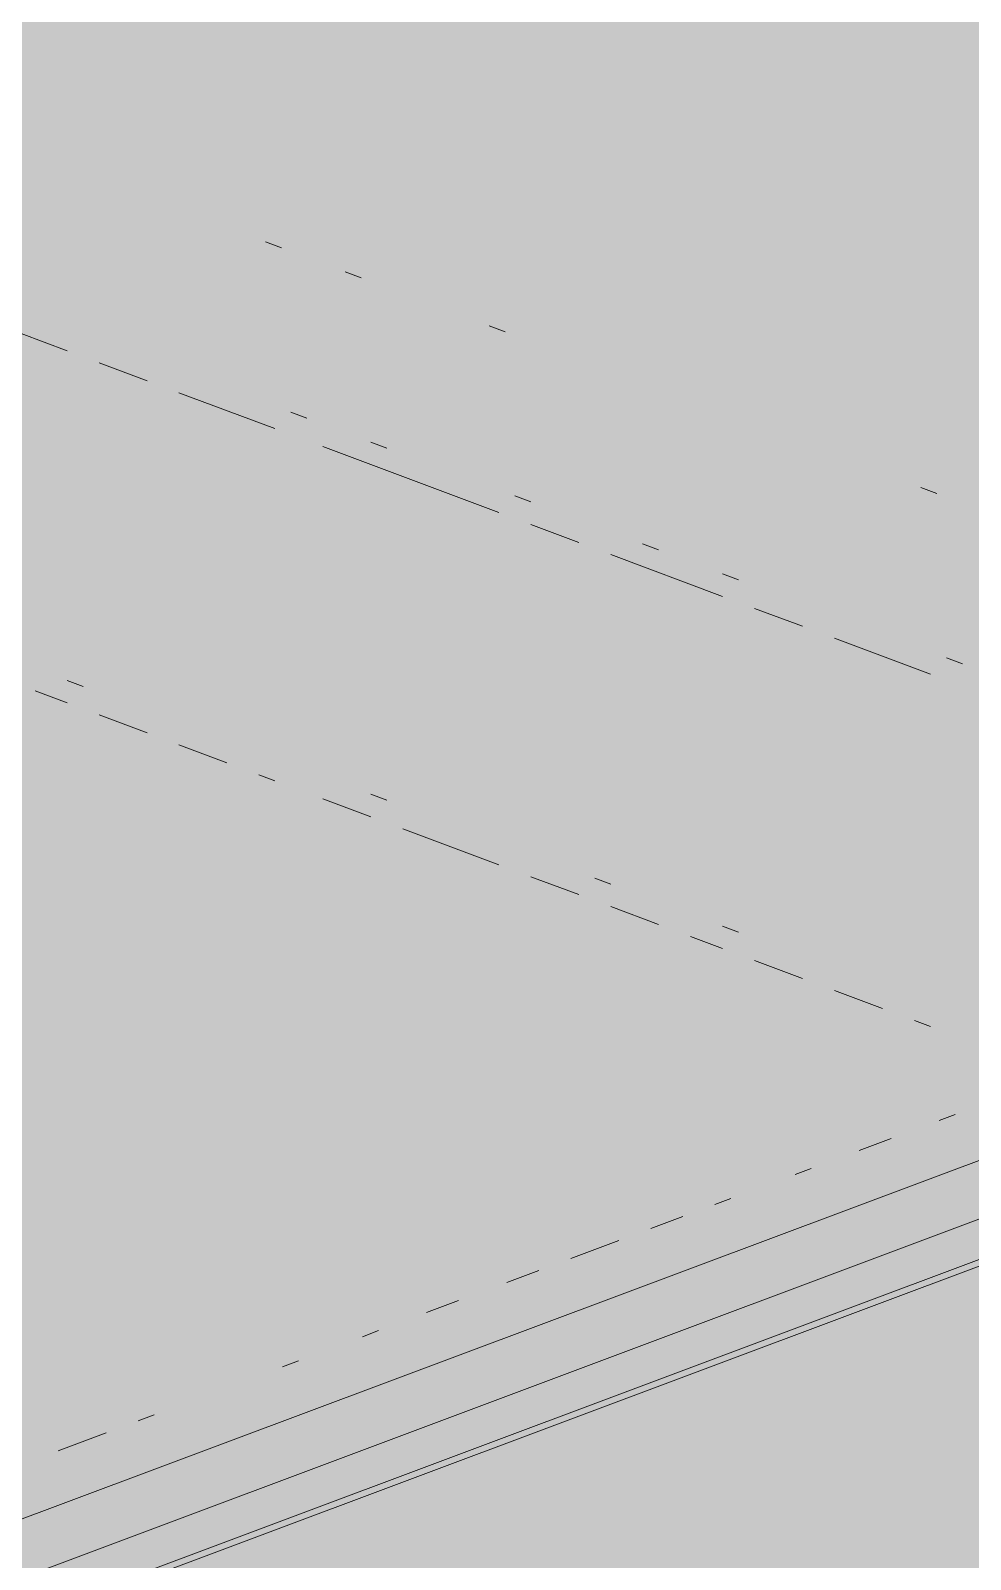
# Paper-space layout '03 3D Building and Roof' of a CAD drawing. Header units: millimetres. Extents: x 5 to 415, y 5 to 292.
# Drawn here: x 88.02 to 91.67, y 63.97 to 69.91 of the extents above; entities that cross this region are included whole.
import ezdxf

# ---------------------------------------------------------------- set-up
doc = ezdxf.new("R2010")
doc.units = ezdxf.units.MM
doc.layers.add('EXISTING', color=7, linetype='Continuous')
doc.layers.add('IMAGES', color=7, linetype='Continuous')

# ---------------------------------------------------------------- blocks, each defined once
blk = doc.blocks.new('SHEET_03')
at = {"layer": 'EXISTING', "color": 250, "lineweight": 9}
for p, q in [((85.5697, 63.2232), (109.993, 72.3723)), ((109.48, 71.9517), (85.6174, 63.0126)), ((85.4447, 62.7656), (109.1203, 71.6347)), ((85.5697, 62.8379), (109.1207, 71.6602)), ((88.992, 69.069), (88.9298, 69.0923)), ((89.3029, 68.9526), (89.2407, 68.9759)), ((88.1587, 68.6695), (87.7235, 68.8325)), ((89.8625, 68.7429), (89.8003, 68.7662)), ((88.4696, 68.553), (88.2831, 68.6229)), ((88.967, 68.3667), (88.594, 68.5064)), ((89.0292, 68.4308), (89.0914, 68.4075)), ((89.3401, 68.3143), (89.4023, 68.291)), ((89.8375, 68.0406), (89.1536, 68.2968)), ((91.5413, 68.114), (91.4791, 68.1373)), ((89.8997, 68.1047), (89.9619, 68.0814)), ((90.1484, 67.9241), (89.9619, 67.994)), ((90.3971, 67.9184), (90.4593, 67.8951)), ((90.708, 67.7145), (90.2728, 67.8775)), ((90.708, 67.8019), (90.7702, 67.7786)), ((91.0189, 67.598), (90.8324, 67.6679)), ((91.5163, 67.4117), (91.1433, 67.5515)), ((91.5785, 67.4758), (91.6407, 67.4525)), ((88.1587, 67.3875), (88.2209, 67.3642)), ((88.1587, 67.3001), (88.0344, 67.3467)), ((88.4696, 67.1837), (88.2831, 67.2535)), ((88.7805, 67.0672), (88.594, 67.1371)), ((88.967, 66.9973), (88.9049, 67.0206)), ((89.3401, 66.945), (89.4023, 66.9217)), ((89.3401, 66.8576), (89.1536, 66.9274)), ((89.8375, 66.6712), (89.4645, 66.811)), ((90.1484, 66.5548), (89.9619, 66.6246)), ((90.2106, 66.6189), (90.2728, 66.5956)), ((90.4593, 66.4383), (90.2728, 66.5082)), ((90.708, 66.4325), (90.7702, 66.4093)), ((90.708, 66.3451), (90.5837, 66.3917)), ((91.0189, 66.2287), (90.8324, 66.2986)), ((91.3298, 66.1122), (91.1433, 66.1821)), ((91.5163, 66.0423), (91.4541, 66.0656)), ((91.5505, 65.6764), (91.6128, 65.6997)), ((91.239, 65.5597), (91.3636, 65.6063)), ((90.9898, 65.4663), (91.0521, 65.4896)), ((90.6783, 65.3496), (90.7406, 65.3729)), ((90.4291, 65.2562), (90.5537, 65.3029)), ((90.1175, 65.1395), (90.3045, 65.2096)), ((89.8683, 65.0462), (89.9929, 65.0929)), ((89.5568, 64.9295), (89.6814, 64.9762)), ((89.3076, 64.8361), (89.3699, 64.8595)), ((88.9961, 64.7194), (89.0584, 64.7428)), ((88.4353, 64.5094), (88.4976, 64.5327)), ((88.1238, 64.3927), (88.3107, 64.4627))]:
    blk.add_line(p, q, dxfattribs=at)
at = {"layer": 'IMAGES', "color": 7}
for points in [[(87.441, 69.8286), (102.0069, 69.8286), (87.441, 70), (102.0069, 70)], [(87.7837, 69.6571), (88.1265, 69.6571), (87.7837, 69.8286), (88.1265, 69.8286)], [(88.1265, 69.6571), (101.3214, 69.6571), (88.1265, 69.8286), (101.3214, 69.8286)], [(87.9551, 69.3143), (88.1265, 69.3143), (87.9551, 69.6571), (88.1265, 69.6571)], [(88.1265, 69.4857), (88.2978, 69.4857), (88.1265, 69.6571), (88.2978, 69.6571)], [(88.2978, 69.4857), (88.4692, 69.4857), (88.2978, 69.6571), (88.4692, 69.6571)], [(88.4692, 69.4857), (88.6405, 69.4857), (88.4692, 69.6571), (88.6405, 69.6571)], [(88.6405, 69.4857), (101.1501, 69.4857), (88.6405, 69.6571), (101.1501, 69.6571)], [(88.1265, 69.3143), (88.2978, 69.3143), (88.1265, 69.4857), (88.2978, 69.4857)], [(88.2978, 69.3143), (88.4692, 69.3143), (88.2978, 69.4857), (88.4692, 69.4857)], [(88.4692, 69.1429), (88.6405, 69.1429), (88.4692, 69.4857), (88.6405, 69.4857)], [(88.6405, 69.3143), (100.4646, 69.3143), (88.6405, 69.4857), (100.4646, 69.4857)], [(87.7837, 69.1429), (88.1265, 69.1429), (87.7837, 69.3143), (88.1265, 69.3143)], [(88.1265, 69.1429), (88.2978, 69.1429), (88.1265, 69.3143), (88.2978, 69.3143)], [(88.2978, 69.1429), (88.4692, 69.1429), (88.2978, 69.3143), (88.4692, 69.3143)], [(88.6405, 69.1429), (88.8119, 69.1429), (88.6405, 69.3143), (88.8119, 69.3143)], [(88.8119, 69.1429), (89.1546, 69.1429), (88.8119, 69.3143), (89.1546, 69.3143)], [(89.1546, 68.9714), (89.326, 68.9714), (89.1546, 69.3143), (89.326, 69.3143)], [(89.326, 69.1429), (89.4974, 69.1429), (89.326, 69.3143), (89.4974, 69.3143)], [(89.4974, 69.1429), (99.9505, 69.1429), (89.4974, 69.3143), (99.9505, 69.3143)], [(87.9551, 68.9714), (88.1265, 68.9714), (87.9551, 69.1429), (88.1265, 69.1429)], [(88.1265, 68.8), (88.4692, 68.8), (88.1265, 69.1429), (88.4692, 69.1429)], [(88.4692, 68.8), (88.6405, 68.8), (88.4692, 69.1429), (88.6405, 69.1429)], [(88.6405, 68.9714), (88.8119, 68.9714), (88.6405, 69.1429), (88.8119, 69.1429)], [(88.8119, 68.9714), (88.9833, 68.9714), (88.8119, 69.1429), (88.9833, 69.1429)], [(88.9833, 68.9714), (89.1546, 68.9714), (88.9833, 69.1429), (89.1546, 69.1429)], [(89.326, 68.8), (89.4974, 68.8), (89.326, 69.1429), (89.4974, 69.1429)], [(89.4974, 68.9714), (99.6078, 68.9714), (89.4974, 69.1429), (99.6078, 69.1429)], [(87.9551, 68.8), (88.1265, 68.8), (87.9551, 68.9714), (88.1265, 68.9714)], [(88.6405, 68.8), (88.9833, 68.8), (88.6405, 68.9714), (88.9833, 68.9714)], [(88.9833, 68.8), (89.1546, 68.8), (88.9833, 68.9714), (89.1546, 68.9714)], [(89.1546, 68.8), (89.326, 68.8), (89.1546, 68.9714), (89.326, 68.9714)], [(89.4974, 68.8), (89.6687, 68.8), (89.4974, 68.9714), (89.6687, 68.9714)], [(89.6687, 68.8), (89.8401, 68.8), (89.6687, 68.9714), (89.8401, 68.9714)], [(89.8401, 68.8), (90.0115, 68.8), (89.8401, 68.9714), (90.0115, 68.9714)], [(90.0115, 68.8), (90.3542, 68.8), (90.0115, 68.9714), (90.3542, 68.9714)], [(90.3542, 68.8), (99.0937, 68.8), (90.3542, 68.9714), (99.0937, 68.9714)], [(87.9551, 68.6286), (88.1265, 68.6286), (87.9551, 68.8), (88.1265, 68.8)], [(88.1265, 68.6286), (88.2978, 68.6286), (88.1265, 68.8), (88.2978, 68.8)], [(88.2978, 68.6286), (88.4692, 68.6286), (88.2978, 68.8), (88.4692, 68.8)], [(88.4692, 68.6286), (88.6405, 68.6286), (88.4692, 68.8), (88.6405, 68.8)], [(88.6405, 68.6286), (88.8119, 68.6286), (88.6405, 68.8), (88.8119, 68.8)], [(88.8119, 68.6286), (88.9833, 68.6286), (88.8119, 68.8), (88.9833, 68.8)], [(88.9833, 68.6286), (89.1546, 68.6286), (88.9833, 68.8), (89.1546, 68.8)], [(89.1546, 68.6286), (89.6687, 68.6286), (89.1546, 68.8), (89.6687, 68.8)], [(89.6687, 68.6286), (89.8401, 68.6286), (89.6687, 68.8), (89.8401, 68.8)], [(89.8401, 68.6286), (90.0115, 68.6286), (89.8401, 68.8), (90.0115, 68.8)], [(90.0115, 68.6286), (90.1828, 68.6286), (90.0115, 68.8), (90.1828, 68.8)], [(90.1828, 68.6286), (90.3542, 68.6286), (90.1828, 68.8), (90.3542, 68.8)], [(90.3542, 68.6286), (90.8683, 68.6286), (90.3542, 68.8), (90.8683, 68.8)], [(90.8683, 68.6286), (98.5796, 68.6286), (90.8683, 68.8), (98.5796, 68.8)], [(87.9551, 68.4571), (88.1265, 68.4571), (87.9551, 68.6286), (88.1265, 68.6286)], [(88.1265, 68.4571), (88.2978, 68.4571), (88.1265, 68.6286), (88.2978, 68.6286)], [(88.2978, 68.4571), (88.4692, 68.4571), (88.2978, 68.6286), (88.4692, 68.6286)], [(88.4692, 68.4571), (88.6405, 68.4571), (88.4692, 68.6286), (88.6405, 68.6286)], [(88.6405, 68.4571), (88.8119, 68.4571), (88.6405, 68.6286), (88.8119, 68.6286)], [(88.8119, 68.4571), (88.9833, 68.4571), (88.8119, 68.6286), (88.9833, 68.6286)], [(88.9833, 68.4571), (89.8401, 68.4571), (88.9833, 68.6286), (89.8401, 68.6286)], [(89.8401, 68.4571), (90.0115, 68.4571), (89.8401, 68.6286), (90.0115, 68.6286)], [(90.0115, 68.4571), (90.3542, 68.4571), (90.0115, 68.6286), (90.3542, 68.6286)], [(90.3542, 68.4571), (90.8683, 68.4571), (90.3542, 68.6286), (90.8683, 68.6286)], [(90.8683, 68.4571), (91.211, 68.4571), (90.8683, 68.6286), (91.211, 68.6286)], [(91.211, 68.4571), (98.2369, 68.4571), (91.211, 68.6286), (98.2369, 68.6286)], [(87.9551, 68.2857), (88.1265, 68.2857), (87.9551, 68.4571), (88.1265, 68.4571)], [(88.1265, 68.2857), (88.2978, 68.2857), (88.1265, 68.4571), (88.2978, 68.4571)], [(88.2978, 68.2857), (88.4692, 68.2857), (88.2978, 68.4571), (88.4692, 68.4571)], [(88.4692, 68.2857), (88.6405, 68.2857), (88.4692, 68.4571), (88.6405, 68.4571)], [(88.6405, 68.2857), (88.8119, 68.2857), (88.6405, 68.4571), (88.8119, 68.4571)], [(88.8119, 68.2857), (88.9833, 68.2857), (88.8119, 68.4571), (88.9833, 68.4571)], [(88.9833, 68.2857), (89.1546, 68.2857), (88.9833, 68.4571), (89.1546, 68.4571)], [(89.1546, 68.2857), (89.326, 68.2857), (89.1546, 68.4571), (89.326, 68.4571)], [(89.326, 68.2857), (89.6687, 68.2857), (89.326, 68.4571), (89.6687, 68.4571)], [(89.6687, 68.1143), (89.8401, 68.1143), (89.6687, 68.4571), (89.8401, 68.4571)], [(89.8401, 68.2857), (90.3542, 68.2857), (89.8401, 68.4571), (90.3542, 68.4571)], [(90.3542, 68.1143), (90.5255, 68.1143), (90.3542, 68.4571), (90.5255, 68.4571)], [(90.5255, 68.2857), (90.6969, 68.2857), (90.5255, 68.4571), (90.6969, 68.4571)], [(90.6969, 68.2857), (91.211, 68.2857), (90.6969, 68.4571), (91.211, 68.4571)], [(91.211, 68.2857), (91.3824, 68.2857), (91.211, 68.4571), (91.3824, 68.4571)], [(91.3824, 68.2857), (91.5537, 68.2857), (91.3824, 68.4571), (91.5537, 68.4571)], [(91.5537, 68.2857), (91.7251, 68.2857), (91.5537, 68.4571), (91.7251, 68.4571)], [(87.441, 68.1143), (88.4692, 68.1143), (87.441, 68.2857), (88.4692, 68.2857)], [(88.4692, 68.1143), (88.8119, 68.1143), (88.4692, 68.2857), (88.8119, 68.2857)], [(88.8119, 68.1143), (88.9833, 68.1143), (88.8119, 68.2857), (88.9833, 68.2857)], [(88.9833, 68.1143), (89.1546, 68.1143), (88.9833, 68.2857), (89.1546, 68.2857)], [(89.1546, 68.1143), (89.326, 68.1143), (89.1546, 68.2857), (89.326, 68.2857)], [(89.326, 68.1143), (89.4974, 68.1143), (89.326, 68.2857), (89.4974, 68.2857)], [(89.4974, 68.1143), (89.6687, 68.1143), (89.4974, 68.2857), (89.6687, 68.2857)], [(89.8401, 68.1143), (90.1828, 68.1143), (89.8401, 68.2857), (90.1828, 68.2857)], [(90.1828, 68.1143), (90.3542, 68.1143), (90.1828, 68.2857), (90.3542, 68.2857)], [(90.5255, 68.1143), (90.6969, 68.1143), (90.5255, 68.2857), (90.6969, 68.2857)], [(90.6969, 68.1143), (90.8683, 68.1143), (90.6969, 68.2857), (90.8683, 68.2857)], [(90.8683, 68.1143), (91.3824, 68.1143), (90.8683, 68.2857), (91.3824, 68.2857)], [(91.3824, 68.1143), (91.5537, 68.1143), (91.3824, 68.2857), (91.5537, 68.2857)], [(91.5537, 68.1143), (91.7251, 68.1143), (91.5537, 68.2857), (91.7251, 68.2857)], [(87.6124, 67.9429), (88.8119, 67.9429), (87.6124, 68.1143), (88.8119, 68.1143)], [(88.8119, 67.9429), (89.1546, 67.9429), (88.8119, 68.1143), (89.1546, 68.1143)], [(89.1546, 67.9429), (89.326, 67.9429), (89.1546, 68.1143), (89.326, 68.1143)], [(89.326, 67.9429), (89.4974, 67.9429), (89.326, 68.1143), (89.4974, 68.1143)], [(89.4974, 67.9429), (89.8401, 67.9429), (89.4974, 68.1143), (89.8401, 68.1143)], [(89.8401, 67.9429), (90.0115, 67.9429), (89.8401, 68.1143), (90.0115, 68.1143)], [(90.0115, 67.9429), (90.1828, 67.9429), (90.0115, 68.1143), (90.1828, 68.1143)], [(90.1828, 67.9429), (90.5255, 67.9429), (90.1828, 68.1143), (90.5255, 68.1143)], [(90.5255, 67.9429), (90.8683, 67.9429), (90.5255, 68.1143), (90.8683, 68.1143)], [(90.8683, 67.9429), (91.211, 67.9429), (90.8683, 68.1143), (91.211, 68.1143)], [(91.211, 67.9429), (91.3824, 67.9429), (91.211, 68.1143), (91.3824, 68.1143)], [(91.3824, 67.9429), (91.5537, 67.9429), (91.3824, 68.1143), (91.5537, 68.1143)], [(91.5537, 67.9429), (91.7251, 67.9429), (91.5537, 68.1143), (91.7251, 68.1143)], [(87.9551, 67.7714), (89.326, 67.7714), (87.9551, 67.9429), (89.326, 67.9429)], [(89.326, 67.7714), (89.6687, 67.7714), (89.326, 67.9429), (89.6687, 67.9429)], [(89.6687, 67.7714), (89.8401, 67.7714), (89.6687, 67.9429), (89.8401, 67.9429)], [(89.8401, 67.7714), (90.0115, 67.7714), (89.8401, 67.9429), (90.0115, 67.9429)], [(90.0115, 67.7714), (90.1828, 67.7714), (90.0115, 67.9429), (90.1828, 67.9429)], [(90.1828, 67.7714), (90.3542, 67.7714), (90.1828, 67.9429), (90.3542, 67.9429)], [(90.3542, 67.7714), (90.5255, 67.7714), (90.3542, 67.9429), (90.5255, 67.9429)], [(90.5255, 67.7714), (90.6969, 67.7714), (90.5255, 67.9429), (90.6969, 67.9429)], [(90.6969, 67.7714), (90.8683, 67.7714), (90.6969, 67.9429), (90.8683, 67.9429)], [(90.8683, 67.7714), (91.0396, 67.7714), (90.8683, 67.9429), (91.0396, 67.9429)], [(91.0396, 67.7714), (91.211, 67.7714), (91.0396, 67.9429), (91.211, 67.9429)], [(91.211, 67.7714), (91.5537, 67.7714), (91.211, 67.9429), (91.5537, 67.9429)], [(91.5537, 67.6), (91.7251, 67.6), (91.5537, 67.9429), (91.7251, 67.9429)], [(87.9551, 67.4286), (88.1265, 67.4286), (87.9551, 67.7714), (88.1265, 67.7714)], [(88.1265, 67.6), (88.2978, 67.6), (88.1265, 67.7714), (88.2978, 67.7714)], [(88.2978, 67.6), (88.4692, 67.6), (88.2978, 67.7714), (88.4692, 67.7714)], [(88.4692, 67.6), (89.6687, 67.6), (88.4692, 67.7714), (89.6687, 67.7714)], [(89.6687, 67.6), (89.8401, 67.6), (89.6687, 67.7714), (89.8401, 67.7714)], [(89.8401, 67.6), (90.1828, 67.6), (89.8401, 67.7714), (90.1828, 67.7714)], [(90.1828, 67.6), (90.3542, 67.6), (90.1828, 67.7714), (90.3542, 67.7714)], [(90.3542, 67.6), (90.5255, 67.6), (90.3542, 67.7714), (90.5255, 67.7714)], [(90.5255, 67.6), (90.8683, 67.6), (90.5255, 67.7714), (90.8683, 67.7714)], [(90.8683, 67.6), (91.0396, 67.6), (90.8683, 67.7714), (91.0396, 67.7714)], [(91.0396, 67.6), (91.211, 67.6), (91.0396, 67.7714), (91.211, 67.7714)], [(91.211, 67.6), (91.3824, 67.6), (91.211, 67.7714), (91.3824, 67.7714)], [(91.3824, 67.6), (91.5537, 67.6), (91.3824, 67.7714), (91.5537, 67.7714)], [(88.1265, 67.4286), (88.2978, 67.4286), (88.1265, 67.6), (88.2978, 67.6)], [(88.2978, 67.4286), (88.4692, 67.4286), (88.2978, 67.6), (88.4692, 67.6)], [(88.4692, 67.4286), (88.6405, 67.4286), (88.4692, 67.6), (88.6405, 67.6)], [(88.6405, 67.4286), (88.8119, 67.4286), (88.6405, 67.6), (88.8119, 67.6)], [(88.8119, 67.4286), (90.1828, 67.4286), (88.8119, 67.6), (90.1828, 67.6)], [(90.1828, 67.4286), (90.3542, 67.4286), (90.1828, 67.6), (90.3542, 67.6)], [(90.3542, 67.4286), (90.5255, 67.4286), (90.3542, 67.6), (90.5255, 67.6)], [(90.5255, 67.4286), (90.6969, 67.4286), (90.5255, 67.6), (90.6969, 67.6)], [(90.6969, 67.4286), (90.8683, 67.4286), (90.6969, 67.6), (90.8683, 67.6)], [(90.8683, 67.4286), (91.0396, 67.4286), (90.8683, 67.6), (91.0396, 67.6)], [(91.0396, 67.4286), (91.211, 67.4286), (91.0396, 67.6), (91.211, 67.6)], [(91.211, 67.4286), (91.3824, 67.4286), (91.211, 67.6), (91.3824, 67.6)], [(91.3824, 67.4286), (91.5537, 67.4286), (91.3824, 67.6), (91.5537, 67.6)], [(91.5537, 67.4286), (91.7251, 67.4286), (91.5537, 67.6), (91.7251, 67.6)], [(87.7837, 67.2571), (88.2978, 67.2571), (87.7837, 67.4286), (88.2978, 67.4286)], [(88.2978, 67.2571), (88.4692, 67.2571), (88.2978, 67.4286), (88.4692, 67.4286)], [(88.4692, 67.2571), (88.6405, 67.2571), (88.4692, 67.4286), (88.6405, 67.4286)], [(88.6405, 67.2571), (88.8119, 67.2571), (88.6405, 67.4286), (88.8119, 67.4286)], [(88.8119, 67.2571), (89.1546, 67.2571), (88.8119, 67.4286), (89.1546, 67.4286)], [(89.1546, 67.2571), (89.326, 67.2571), (89.1546, 67.4286), (89.326, 67.4286)], [(89.326, 67.2571), (89.8401, 67.2571), (89.326, 67.4286), (89.8401, 67.4286)], [(89.8401, 67.2571), (90.0115, 67.2571), (89.8401, 67.4286), (90.0115, 67.4286)], [(90.0115, 67.2571), (90.8683, 67.2571), (90.0115, 67.4286), (90.8683, 67.4286)], [(90.8683, 67.2571), (91.0396, 67.2571), (90.8683, 67.4286), (91.0396, 67.4286)], [(91.0396, 67.2571), (91.211, 67.2571), (91.0396, 67.4286), (91.211, 67.4286)], [(91.211, 67.2571), (91.3824, 67.2571), (91.211, 67.4286), (91.3824, 67.4286)], [(91.3824, 67.2571), (91.8964, 67.2571), (91.3824, 67.4286), (91.8964, 67.4286)], [(87.9551, 67.0857), (88.1265, 67.0857), (87.9551, 67.2571), (88.1265, 67.2571)], [(88.1265, 67.0857), (88.2978, 67.0857), (88.1265, 67.2571), (88.2978, 67.2571)], [(88.2978, 67.0857), (88.4692, 67.0857), (88.2978, 67.2571), (88.4692, 67.2571)], [(88.4692, 67.0857), (88.6405, 67.0857), (88.4692, 67.2571), (88.6405, 67.2571)], [(88.6405, 67.0857), (88.8119, 67.0857), (88.6405, 67.2571), (88.8119, 67.2571)], [(88.8119, 67.0857), (88.9833, 67.0857), (88.8119, 67.2571), (88.9833, 67.2571)], [(88.9833, 67.0857), (89.1546, 67.0857), (88.9833, 67.2571), (89.1546, 67.2571)], [(89.1546, 67.0857), (89.326, 67.0857), (89.1546, 67.2571), (89.326, 67.2571)], [(89.326, 67.0857), (89.6687, 67.0857), (89.326, 67.2571), (89.6687, 67.2571)], [(89.6687, 67.0857), (90.0115, 67.0857), (89.6687, 67.2571), (90.0115, 67.2571)], [(90.0115, 66.9143), (90.1828, 66.9143), (90.0115, 67.2571), (90.1828, 67.2571)], [(90.1828, 67.0857), (91.0396, 67.0857), (90.1828, 67.2571), (91.0396, 67.2571)], [(91.0396, 67.0857), (91.3824, 67.0857), (91.0396, 67.2571), (91.3824, 67.2571)], [(91.3824, 67.0857), (91.5537, 67.0857), (91.3824, 67.2571), (91.5537, 67.2571)], [(91.5537, 67.0857), (91.7251, 67.0857), (91.5537, 67.2571), (91.7251, 67.2571)], [(87.9551, 66.9143), (88.1265, 66.9143), (87.9551, 67.0857), (88.1265, 67.0857)], [(88.1265, 66.9143), (88.4692, 66.9143), (88.1265, 67.0857), (88.4692, 67.0857)], [(88.4692, 66.9143), (88.6405, 66.9143), (88.4692, 67.0857), (88.6405, 67.0857)], [(88.6405, 66.9143), (88.8119, 66.9143), (88.6405, 67.0857), (88.8119, 67.0857)], [(88.8119, 66.9143), (88.9833, 66.9143), (88.8119, 67.0857), (88.9833, 67.0857)], [(88.9833, 66.9143), (89.326, 66.9143), (88.9833, 67.0857), (89.326, 67.0857)], [(89.326, 66.9143), (89.4974, 66.9143), (89.326, 67.0857), (89.4974, 67.0857)], [(89.4974, 66.9143), (89.6687, 66.9143), (89.4974, 67.0857), (89.6687, 67.0857)], [(89.6687, 66.9143), (89.8401, 66.9143), (89.6687, 67.0857), (89.8401, 67.0857)], [(89.8401, 66.9143), (90.0115, 66.9143), (89.8401, 67.0857), (90.0115, 67.0857)], [(90.1828, 66.9143), (91.7251, 66.9143), (90.1828, 67.0857), (91.7251, 67.0857)], [(77.8447, 66.7429), (88.4692, 66.7429), (77.8447, 66.9143), (88.4692, 66.9143)], [(88.4692, 66.7429), (88.8119, 66.7429), (88.4692, 66.9143), (88.8119, 66.9143)], [(88.8119, 66.7429), (88.9833, 66.7429), (88.8119, 66.9143), (88.9833, 66.9143)], [(88.9833, 66.7429), (89.1546, 66.7429), (88.9833, 66.9143), (89.1546, 66.9143)], [(89.1546, 66.7429), (89.4974, 66.7429), (89.1546, 66.9143), (89.4974, 66.9143)], [(89.4974, 66.7429), (89.6687, 66.7429), (89.4974, 66.9143), (89.6687, 66.9143)], [(89.6687, 66.7429), (89.8401, 66.7429), (89.6687, 66.9143), (89.8401, 66.9143)], [(89.8401, 66.7429), (90.0115, 66.7429), (89.8401, 66.9143), (90.0115, 66.9143)], [(90.0115, 66.7429), (90.1828, 66.7429), (90.0115, 66.9143), (90.1828, 66.9143)], [(90.1828, 66.7429), (90.3542, 66.7429), (90.1828, 66.9143), (90.3542, 66.9143)], [(90.3542, 66.7429), (90.5255, 66.7429), (90.3542, 66.9143), (90.5255, 66.9143)], [(90.5255, 66.7429), (90.6969, 66.7429), (90.5255, 66.9143), (90.6969, 66.9143)], [(90.6969, 66.7429), (92.0678, 66.7429), (90.6969, 66.9143), (92.0678, 66.9143)], [(77.5019, 66.5714), (88.8119, 66.5714), (77.5019, 66.7429), (88.8119, 66.7429)], [(88.8119, 66.5714), (88.9833, 66.5714), (88.8119, 66.7429), (88.9833, 66.7429)], [(88.9833, 66.5714), (89.326, 66.5714), (88.9833, 66.7429), (89.326, 66.7429)], [(89.326, 66.5714), (89.4974, 66.5714), (89.326, 66.7429), (89.4974, 66.7429)], [(89.4974, 66.5714), (89.6687, 66.5714), (89.4974, 66.7429), (89.6687, 66.7429)], [(89.6687, 66.5714), (90.0115, 66.5714), (89.6687, 66.7429), (90.0115, 66.7429)], [(90.0115, 66.5714), (90.1828, 66.5714), (90.0115, 66.7429), (90.1828, 66.7429)], [(90.1828, 66.5714), (90.3542, 66.5714), (90.1828, 66.7429), (90.3542, 66.7429)], [(90.3542, 66.5714), (90.5255, 66.5714), (90.3542, 66.7429), (90.5255, 66.7429)], [(90.5255, 66.5714), (90.8683, 66.5714), (90.5255, 66.7429), (90.8683, 66.7429)], [(90.8683, 66.5714), (91.0396, 66.5714), (90.8683, 66.7429), (91.0396, 66.7429)], [(91.0396, 66.5714), (92.4105, 66.5714), (91.0396, 66.7429), (92.4105, 66.7429)], [(76.9879, 66.4), (89.4974, 66.4), (76.9879, 66.5714), (89.4974, 66.5714)], [(89.4974, 66.4), (89.6687, 66.4), (89.4974, 66.5714), (89.6687, 66.5714)], [(89.6687, 66.4), (90.0115, 66.4), (89.6687, 66.5714), (90.0115, 66.5714)], [(90.0115, 66.4), (90.1828, 66.4), (90.0115, 66.5714), (90.1828, 66.5714)], [(90.1828, 66.4), (90.3542, 66.4), (90.1828, 66.5714), (90.3542, 66.5714)], [(90.3542, 66.4), (90.5255, 66.4), (90.3542, 66.5714), (90.5255, 66.5714)], [(90.5255, 66.4), (90.6969, 66.4), (90.5255, 66.5714), (90.6969, 66.5714)], [(90.6969, 66.4), (90.8683, 66.4), (90.6969, 66.5714), (90.8683, 66.5714)], [(90.8683, 66.4), (91.0396, 66.4), (90.8683, 66.5714), (91.0396, 66.5714)], [(91.0396, 66.4), (91.3824, 66.4), (91.0396, 66.5714), (91.3824, 66.5714)], [(91.3824, 66.4), (91.5537, 66.4), (91.3824, 66.5714), (91.5537, 66.5714)], [(91.5537, 66.4), (92.5819, 66.4), (91.5537, 66.5714), (92.5819, 66.5714)], [(76.6451, 66.2286), (89.6687, 66.2286), (76.6451, 66.4), (89.6687, 66.4)], [(89.6687, 66.2286), (90.0115, 66.2286), (89.6687, 66.4), (90.0115, 66.4)], [(90.0115, 66.2286), (90.1828, 66.2286), (90.0115, 66.4), (90.1828, 66.4)], [(90.1828, 66.2286), (90.3542, 66.2286), (90.1828, 66.4), (90.3542, 66.4)], [(90.3542, 66.2286), (90.5255, 66.2286), (90.3542, 66.4), (90.5255, 66.4)], [(90.5255, 66.2286), (90.6969, 66.2286), (90.5255, 66.4), (90.6969, 66.4)], [(90.6969, 66.2286), (91.0396, 66.2286), (90.6969, 66.4), (91.0396, 66.4)], [(91.0396, 66.2286), (91.211, 66.2286), (91.0396, 66.4), (91.211, 66.4)], [(91.211, 66.2286), (91.5537, 66.2286), (91.211, 66.4), (91.5537, 66.4)], [(91.5537, 66.2286), (91.8964, 66.2286), (91.5537, 66.4), (91.8964, 66.4)], [(76.131, 66.0571), (90.1828, 66.0571), (76.131, 66.2286), (90.1828, 66.2286)], [(90.1828, 66.0571), (90.3542, 66.0571), (90.1828, 66.2286), (90.3542, 66.2286)], [(90.3542, 66.0571), (90.5255, 66.0571), (90.3542, 66.2286), (90.5255, 66.2286)], [(90.5255, 66.0571), (90.8683, 66.0571), (90.5255, 66.2286), (90.8683, 66.2286)], [(90.8683, 66.0571), (91.0396, 66.0571), (90.8683, 66.2286), (91.0396, 66.2286)], [(91.0396, 66.0571), (91.211, 66.0571), (91.0396, 66.2286), (91.211, 66.2286)], [(91.211, 66.0571), (91.3824, 66.0571), (91.211, 66.2286), (91.3824, 66.2286)], [(91.3824, 66.0571), (91.5537, 66.0571), (91.3824, 66.2286), (91.5537, 66.2286)], [(91.5537, 66.0571), (91.7251, 66.0571), (91.5537, 66.2286), (91.7251, 66.2286)], [(73.732, 65.8857), (90.8683, 65.8857), (73.732, 66.0571), (90.8683, 66.0571)], [(90.8683, 65.8857), (91.0396, 65.8857), (90.8683, 66.0571), (91.0396, 66.0571)], [(91.0396, 65.8857), (91.3824, 65.8857), (91.0396, 66.0571), (91.3824, 66.0571)], [(91.3824, 65.8857), (91.8964, 65.8857), (91.3824, 66.0571), (91.8964, 66.0571)], [(73.5606, 65.7143), (90.8683, 65.7143), (73.5606, 65.8857), (90.8683, 65.8857)], [(90.8683, 65.7143), (91.211, 65.7143), (90.8683, 65.8857), (91.211, 65.8857)], [(91.211, 65.7143), (91.3824, 65.7143), (91.211, 65.8857), (91.3824, 65.8857)], [(91.3824, 65.7143), (91.5537, 65.7143), (91.3824, 65.8857), (91.5537, 65.8857)], [(91.5537, 65.7143), (91.8964, 65.7143), (91.5537, 65.8857), (91.8964, 65.8857)], [(72.8751, 65.5429), (90.3542, 65.5429), (72.8751, 65.7143), (90.3542, 65.7143)], [(90.3542, 65.5429), (90.5255, 65.5429), (90.3542, 65.7143), (90.5255, 65.7143)], [(90.5255, 65.5429), (90.6969, 65.5429), (90.5255, 65.7143), (90.6969, 65.7143)], [(90.6969, 65.5429), (90.8683, 65.5429), (90.6969, 65.7143), (90.8683, 65.7143)], [(90.8683, 65.5429), (91.0396, 65.5429), (90.8683, 65.7143), (91.0396, 65.7143)], [(91.0396, 65.5429), (91.211, 65.5429), (91.0396, 65.7143), (91.211, 65.7143)], [(91.211, 65.5429), (91.3824, 65.5429), (91.211, 65.7143), (91.3824, 65.7143)], [(91.3824, 65.5429), (91.7251, 65.5429), (91.3824, 65.7143), (91.7251, 65.7143)], [(72.5324, 65.3714), (90.0115, 65.3714), (72.5324, 65.5429), (90.0115, 65.5429)], [(90.0115, 65.3714), (90.3542, 65.3714), (90.0115, 65.5429), (90.3542, 65.5429)], [(90.3542, 65.3714), (90.5255, 65.3714), (90.3542, 65.5429), (90.5255, 65.5429)], [(90.5255, 65.3714), (90.6969, 65.3714), (90.5255, 65.5429), (90.6969, 65.5429)], [(90.6969, 65.3714), (90.8683, 65.3714), (90.6969, 65.5429), (90.8683, 65.5429)], [(90.8683, 65.3714), (91.0396, 65.3714), (90.8683, 65.5429), (91.0396, 65.5429)], [(91.0396, 65.3714), (91.211, 65.3714), (91.0396, 65.5429), (91.211, 65.5429)], [(91.211, 65.3714), (91.3824, 65.3714), (91.211, 65.5429), (91.3824, 65.5429)], [(91.3824, 65.3714), (92.0678, 65.3714), (91.3824, 65.5429), (92.0678, 65.5429)], [(72.0183, 65.2), (89.4974, 65.2), (72.0183, 65.3714), (89.4974, 65.3714)], [(89.4974, 65.2), (89.6687, 65.2), (89.4974, 65.3714), (89.6687, 65.3714)], [(89.6687, 65.2), (89.8401, 65.2), (89.6687, 65.3714), (89.8401, 65.3714)], [(89.8401, 65.2), (90.0115, 65.2), (89.8401, 65.3714), (90.0115, 65.3714)], [(90.0115, 65.2), (90.3542, 65.2), (90.0115, 65.3714), (90.3542, 65.3714)], [(90.3542, 65.2), (90.5255, 65.2), (90.3542, 65.3714), (90.5255, 65.3714)], [(90.5255, 65.2), (91.0396, 65.2), (90.5255, 65.3714), (91.0396, 65.3714)], [(91.0396, 65.2), (91.3824, 65.2), (91.0396, 65.3714), (91.3824, 65.3714)], [(91.3824, 65.2), (91.5537, 65.2), (91.3824, 65.3714), (91.5537, 65.3714)], [(91.5537, 65.2), (91.8964, 65.2), (91.5537, 65.3714), (91.8964, 65.3714)], [(71.5042, 65.0286), (88.9833, 65.0286), (71.5042, 65.2), (88.9833, 65.2)], [(88.9833, 65.0286), (89.1546, 65.0286), (88.9833, 65.2), (89.1546, 65.2)], [(89.1546, 65.0286), (89.326, 65.0286), (89.1546, 65.2), (89.326, 65.2)], [(89.326, 65.0286), (89.4974, 65.0286), (89.326, 65.2), (89.4974, 65.2)], [(89.4974, 65.0286), (89.6687, 65.0286), (89.4974, 65.2), (89.6687, 65.2)], [(89.6687, 65.0286), (89.8401, 65.0286), (89.6687, 65.2), (89.8401, 65.2)], [(89.8401, 65.0286), (90.0115, 65.0286), (89.8401, 65.2), (90.0115, 65.2)], [(90.0115, 65.0286), (90.1828, 65.0286), (90.0115, 65.2), (90.1828, 65.2)], [(90.1828, 65.0286), (90.5255, 65.0286), (90.1828, 65.2), (90.5255, 65.2)], [(90.5255, 65.0286), (90.6969, 65.0286), (90.5255, 65.2), (90.6969, 65.2)], [(90.6969, 65.0286), (90.8683, 65.0286), (90.6969, 65.2), (90.8683, 65.2)], [(90.8683, 65.0286), (91.3824, 65.0286), (90.8683, 65.2), (91.3824, 65.2)], [(91.3824, 65.0286), (92.0678, 65.0286), (91.3824, 65.2), (92.0678, 65.2)], [(71.1615, 64.8571), (88.6405, 64.8571), (71.1615, 65.0286), (88.6405, 65.0286)], [(88.6405, 64.8571), (89.1546, 64.8571), (88.6405, 65.0286), (89.1546, 65.0286)], [(89.1546, 64.8571), (89.326, 64.8571), (89.1546, 65.0286), (89.326, 65.0286)], [(89.326, 64.8571), (89.4974, 64.8571), (89.326, 65.0286), (89.4974, 65.0286)], [(89.4974, 64.8571), (90.3542, 64.8571), (89.4974, 65.0286), (90.3542, 65.0286)], [(90.3542, 64.6857), (90.5255, 64.6857), (90.3542, 65.0286), (90.5255, 65.0286)], [(90.5255, 64.8571), (90.8683, 64.8571), (90.5255, 65.0286), (90.8683, 65.0286)], [(90.8683, 64.8571), (91.3824, 64.8571), (90.8683, 65.0286), (91.3824, 65.0286)], [(91.3824, 64.8571), (91.5537, 64.8571), (91.3824, 65.0286), (91.5537, 65.0286)], [(91.5537, 64.8571), (91.7251, 64.8571), (91.5537, 65.0286), (91.7251, 65.0286)], [(70.6474, 64.6857), (88.1265, 64.6857), (70.6474, 64.8571), (88.1265, 64.8571)], [(88.1265, 64.6857), (88.2978, 64.6857), (88.1265, 64.8571), (88.2978, 64.8571)], [(88.2978, 64.6857), (88.4692, 64.6857), (88.2978, 64.8571), (88.4692, 64.8571)], [(88.4692, 64.6857), (88.6405, 64.6857), (88.4692, 64.8571), (88.6405, 64.8571)], [(88.6405, 64.6857), (88.8119, 64.6857), (88.6405, 64.8571), (88.8119, 64.8571)], [(88.8119, 64.6857), (88.9833, 64.6857), (88.8119, 64.8571), (88.9833, 64.8571)], [(88.9833, 64.6857), (89.1546, 64.6857), (88.9833, 64.8571), (89.1546, 64.8571)], [(89.1546, 64.6857), (89.326, 64.6857), (89.1546, 64.8571), (89.326, 64.8571)], [(89.326, 64.6857), (89.4974, 64.6857), (89.326, 64.8571), (89.4974, 64.8571)], [(89.4974, 64.6857), (89.6687, 64.6857), (89.4974, 64.8571), (89.6687, 64.8571)], [(89.6687, 64.6857), (90.0115, 64.6857), (89.6687, 64.8571), (90.0115, 64.8571)], [(90.0115, 64.6857), (90.3542, 64.6857), (90.0115, 64.8571), (90.3542, 64.8571)], [(90.5255, 64.6857), (90.6969, 64.6857), (90.5255, 64.8571), (90.6969, 64.8571)], [(90.6969, 64.6857), (91.0396, 64.6857), (90.6969, 64.8571), (91.0396, 64.8571)], [(91.0396, 64.6857), (91.211, 64.6857), (91.0396, 64.8571), (91.211, 64.8571)], [(91.211, 64.6857), (91.3824, 64.6857), (91.211, 64.8571), (91.3824, 64.8571)], [(91.3824, 64.6857), (91.5537, 64.6857), (91.3824, 64.8571), (91.5537, 64.8571)], [(91.5537, 64.6857), (91.8964, 64.6857), (91.5537, 64.8571), (91.8964, 64.8571)], [(87.9551, 64.5143), (88.1265, 64.5143), (87.9551, 64.6857), (88.1265, 64.6857)], [(88.1265, 64.5143), (88.4692, 64.5143), (88.1265, 64.6857), (88.4692, 64.6857)], [(88.4692, 64.5143), (88.8119, 64.5143), (88.4692, 64.6857), (88.8119, 64.6857)], [(88.8119, 64.5143), (88.9833, 64.5143), (88.8119, 64.6857), (88.9833, 64.6857)], [(88.9833, 64.5143), (89.326, 64.5143), (88.9833, 64.6857), (89.326, 64.6857)], [(89.326, 64.3429), (89.6687, 64.3429), (89.326, 64.6857), (89.6687, 64.6857)], [(89.6687, 64.5143), (89.8401, 64.5143), (89.6687, 64.6857), (89.8401, 64.6857)], [(89.8401, 64.5143), (90.0115, 64.5143), (89.8401, 64.6857), (90.0115, 64.6857)], [(90.0115, 64.5143), (90.5255, 64.5143), (90.0115, 64.6857), (90.5255, 64.6857)], [(90.5255, 64.5143), (90.6969, 64.5143), (90.5255, 64.6857), (90.6969, 64.6857)], [(90.6969, 64.5143), (90.8683, 64.5143), (90.6969, 64.6857), (90.8683, 64.6857)], [(90.8683, 64.5143), (91.0396, 64.5143), (90.8683, 64.6857), (91.0396, 64.6857)], [(91.0396, 64.5143), (91.3824, 64.5143), (91.0396, 64.6857), (91.3824, 64.6857)], [(91.3824, 64.5143), (94.4669, 64.5143), (91.3824, 64.6857), (94.4669, 64.6857)], [(87.9551, 64.3429), (88.1265, 64.3429), (87.9551, 64.5143), (88.1265, 64.5143)], [(88.1265, 64.3429), (88.6405, 64.3429), (88.1265, 64.5143), (88.6405, 64.5143)], [(88.6405, 64.3429), (89.1546, 64.3429), (88.6405, 64.5143), (89.1546, 64.5143)], [(89.1546, 64.3429), (89.326, 64.3429), (89.1546, 64.5143), (89.326, 64.5143)], [(89.6687, 64.3429), (90.1828, 64.3429), (89.6687, 64.5143), (90.1828, 64.5143)], [(90.1828, 64.3429), (90.5255, 64.3429), (90.1828, 64.5143), (90.5255, 64.5143)], [(90.5255, 64.3429), (90.8683, 64.3429), (90.5255, 64.5143), (90.8683, 64.5143)], [(90.8683, 64.3429), (91.0396, 64.3429), (90.8683, 64.5143), (91.0396, 64.5143)], [(91.0396, 64.3429), (94.8096, 64.3429), (91.0396, 64.5143), (94.8096, 64.5143)], [(87.9551, 64), (88.1265, 64), (87.9551, 64.3429), (88.1265, 64.3429)], [(88.1265, 64.1714), (88.4692, 64.1714), (88.1265, 64.3429), (88.4692, 64.3429)], [(88.4692, 64.1714), (88.8119, 64.1714), (88.4692, 64.3429), (88.8119, 64.3429)], [(88.8119, 64.1714), (88.9833, 64.1714), (88.8119, 64.3429), (88.9833, 64.3429)], [(88.9833, 64.1714), (89.1546, 64.1714), (88.9833, 64.3429), (89.1546, 64.3429)], [(89.1546, 64.1714), (89.6687, 64.1714), (89.1546, 64.3429), (89.6687, 64.3429)], [(89.6687, 64.1714), (89.8401, 64.1714), (89.6687, 64.3429), (89.8401, 64.3429)], [(89.8401, 64.1714), (90.1828, 64.1714), (89.8401, 64.3429), (90.1828, 64.3429)], [(90.1828, 64.1714), (90.5255, 64.1714), (90.1828, 64.3429), (90.5255, 64.3429)], [(90.5255, 64.1714), (95.3237, 64.1714), (90.5255, 64.3429), (95.3237, 64.3429)], [(88.1265, 64), (88.2978, 64), (88.1265, 64.1714), (88.2978, 64.1714)], [(88.2978, 64), (88.8119, 64), (88.2978, 64.1714), (88.8119, 64.1714)], [(88.8119, 64), (89.1546, 64), (88.8119, 64.1714), (89.1546, 64.1714)], [(89.1546, 64), (89.326, 64), (89.1546, 64.1714), (89.326, 64.1714)], [(89.326, 64), (89.4974, 64), (89.326, 64.1714), (89.4974, 64.1714)], [(89.4974, 64), (89.6687, 64), (89.4974, 64.1714), (89.6687, 64.1714)], [(89.6687, 64), (89.8401, 64), (89.6687, 64.1714), (89.8401, 64.1714)], [(89.8401, 64), (90.1828, 64), (89.8401, 64.1714), (90.1828, 64.1714)], [(90.1828, 64), (95.6664, 64), (90.1828, 64.1714), (95.6664, 64.1714)], [(87.7837, 63.8286), (88.1265, 63.8286), (87.7837, 64), (88.1265, 64)], [(88.1265, 63.8286), (88.8119, 63.8286), (88.1265, 64), (88.8119, 64)], [(88.8119, 63.8286), (88.9833, 63.8286), (88.8119, 64), (88.9833, 64)], [(88.9833, 63.8286), (89.1546, 63.8286), (88.9833, 64), (89.1546, 64)], [(89.1546, 63.8286), (89.4974, 63.8286), (89.1546, 64), (89.4974, 64)], [(89.4974, 63.8286), (89.6687, 63.8286), (89.4974, 64), (89.6687, 64)], [(89.6687, 63.8286), (96.1805, 63.8286), (89.6687, 64), (96.1805, 64)]]:
    blk.add_solid(points, dxfattribs=at)

psp = doc.layouts.new('03 3D Building and Roof')

# ---------------------------------------------------------------- block references
psp.add_blockref('SHEET_03', (0, 0))

doc.saveas('drawing.dxf')
